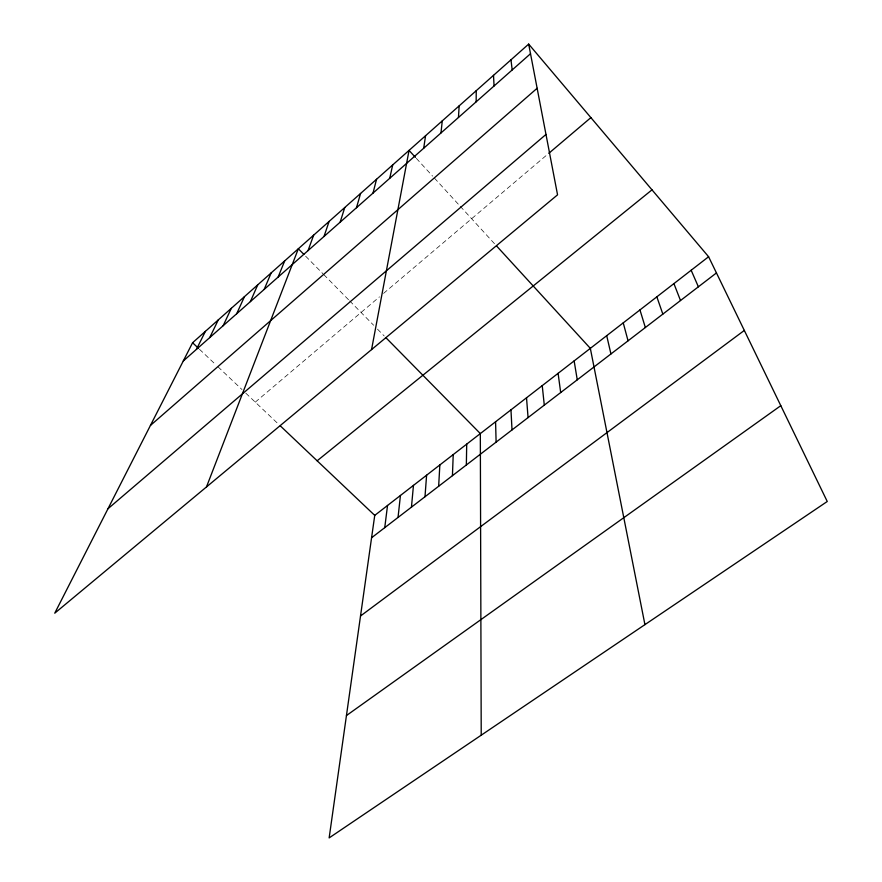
<?xml version="1.0" encoding="UTF-8"?>
<svg xmlns="http://www.w3.org/2000/svg" width="882" height="882" viewBox="0 0 882 882"><rect width="100%" height="100%" fill="white"/><g stroke="black" fill="none" stroke-linecap="round" stroke-linejoin="round"><path stroke-width="0.66" stroke-dasharray="4.41 3.31" d="M255.273 402.148L379.458 296.87M383.571 293.375L547.766 154.185M199.453 349.25L216.035 364.961M217.975 366.802L241.988 389.557M245.791 393.163L278.414 424.088M305.635 256.177L322.856 273.663M323.76 274.589L348.743 299.946M349.691 300.905L373.648 325.249M377.485 329.14L384.199 335.965M416.326 158.352L432.621 176.135M434.429 178.109L459.335 205.308M460.217 206.267L494.824 244.06"/><path stroke-width="1.32" d="M476.159 101.816L476.236 90.681M466.346 464.99L466.71 444.12M452.433 475.674L453.227 454.572M438.652 486.258L439.853 464.935M458.464 117.471L459.158 105.862M424.992 496.742L426.601 475.2M411.453 507.139L413.46 485.376M440.978 132.95L442.268 120.878M398.036 517.436L400.439 495.464M384.75 527.645L387.529 505.463M708.599 256.739L374.74 515.386L329.151 837.9L827.25 501.494L708.599 256.739L528.671 44.1L192.585 342.734L54.75 613.188L557.556 194.834L528.671 44.1M423.691 148.253L425.565 135.718M371.554 349.603L409.05 150.392L415.422 157.349M389.712 178.329L392.711 164.912M373.009 193.103L376.548 179.267M356.482 207.722L360.573 193.467M340.154 222.176L344.763 207.524M324.003 236.464L329.118 221.415M308.038 250.598L313.65 235.163M206.476 486.952L298.337 248.768L303.816 254.325M278.15 277.047L284.677 260.907M264.192 289.395L271.149 272.935M250.378 301.622L257.742 284.842M236.696 313.727L244.468 296.639M223.146 325.723L231.316 308.325M209.729 337.597L218.284 319.901M196.443 349.36L205.374 331.378M183.28 361.003L530.512 53.725M150.447 425.433L537.127 88.266M107.99 508.738L545.98 134.439M548.78 153.325L590.885 117.626M317.145 460.801L651.996 189.85M371.576 537.766L716.449 272.935M360.517 616L744.32 330.43M346.45 715.556L780.802 405.676M192.585 342.734L198.472 348.313M280.344 425.907L374.74 515.386M386.118 337.905L480.326 433.58L481.219 735.202M496.599 246.001L590.334 348.357L644.929 624.632M691.157 270.245L698.379 286.804M673.914 283.607L680.507 300.53M656.847 296.826L662.834 314.102M639.957 309.913L645.348 327.531M623.243 322.856L628.05 340.816M606.706 335.678L610.939 353.958M574.138 360.903L577.258 379.811M558.097 373.329L560.687 392.545M510.987 59.811L512.177 69.943M542.232 385.621L544.293 405.136M526.521 397.793L528.064 417.594M510.965 409.843L512.012 429.92M493.512 75.334L494.063 85.973M495.574 421.772L496.114 442.125"/></g></svg>
